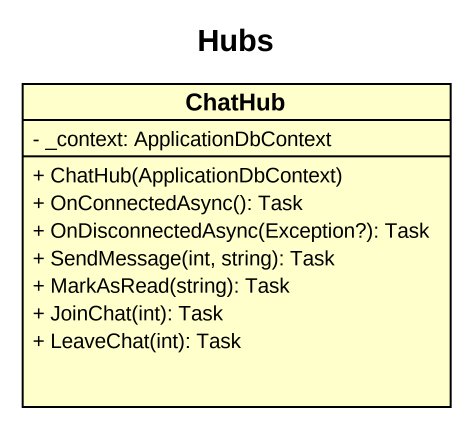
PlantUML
@startuml
title Hubs
hide circle
hide empty members
skinparam classAttributeIconSize 0
class ChatHub {
  - _context: ApplicationDbContext
  + ChatHub(ApplicationDbContext)
  + OnConnectedAsync(): Task
  + OnDisconnectedAsync(Exception?): Task
  + SendMessage(int, string): Task
  + MarkAsRead(string): Task
  + JoinChat(int): Task
  + LeaveChat(int): Task
}
@enduml
